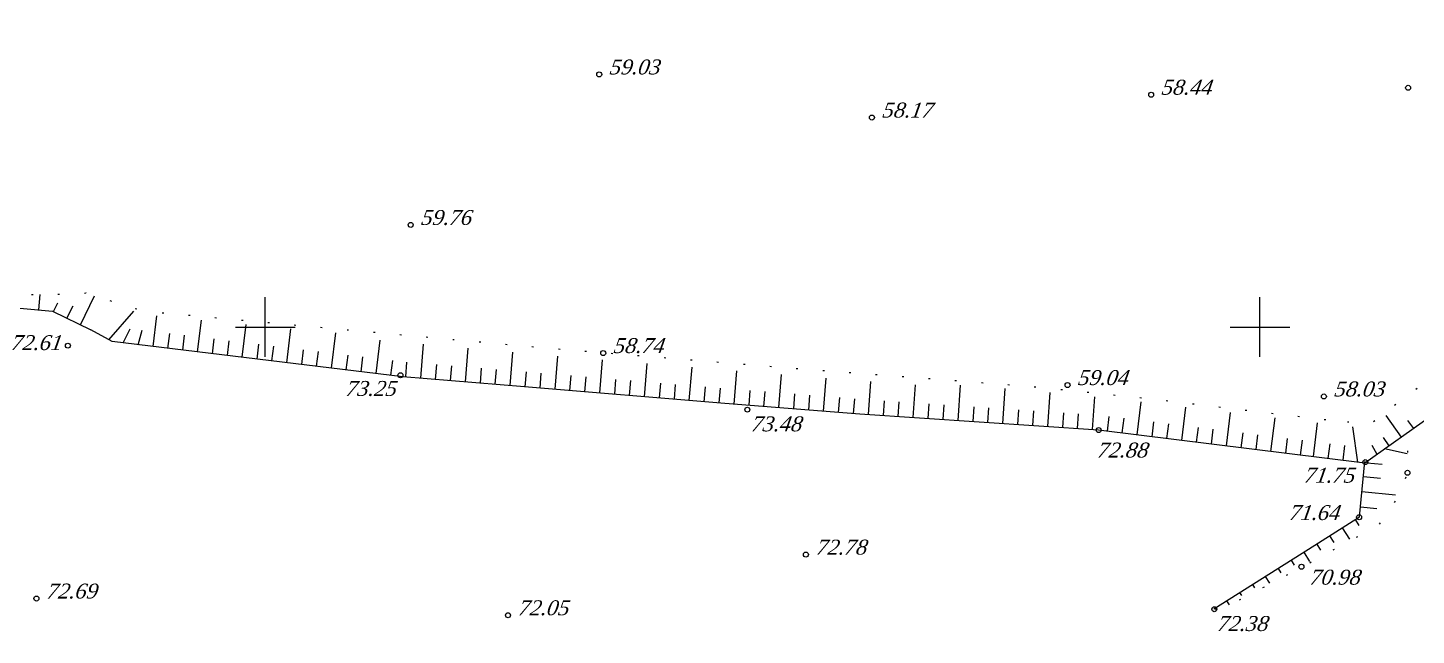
# Model space of a CAD drawing. Header units: millimetres. Extents: x 1400 to 7029, y -1119 to 1612.
# Drawn here: x 3116.3 to 3200.1, y 1274.2 to 1310.9 of the extents above; entities that cross this region are included whole.
import ezdxf

# ---------------------------------------------------------------- set-up
doc = ezdxf.new("R2010")
doc.units = ezdxf.units.MM
doc.linetypes.add('ADOT1', pattern=[1.6, 0.1, -1.5])
for name, color, linetype in [('01_Горизонт_58', 7, 'Continuous'), ('01_Горизонт_72', 7, 'Continuous'), ('02_Горизонт_100', 7, 'Continuous'), ('02_Горизонт_112', 7, 'Continuous'), ('кресты', 7, 'Continuous')]:
    doc.layers.add(name, color=color, linetype=linetype)
doc.styles.add('universw', font='timesi.ttf', dxfattribs={"oblique": 10})

msp = doc.modelspace()

# ---------------------------------------------------------------- linework, layer by layer
at = {"layer": '01_Горизонт_58', "linetype": 'Continuous'}
for p, q in [((3116.9928, 1293.8672), (3117.0752, 1294.795)), ((3119.4988, 1292.9709), (3120.3569, 1294.7224))]:
    msp.add_line(p, q, dxfattribs=at)
at = {"layer": '01_Горизонт_58', "color": 250, "linetype": 'Continuous'}
for p, q in [((3117.8824, 1293.7628), (3118.1413, 1294.2913)), ((3118.6906, 1293.3669), (3119.0588, 1294.1184))]:
    msp.add_line(p, q, dxfattribs=at)
at = {"layer": '01_Горизонт_58', "color": 0, "linetype": 'Continuous'}
for p, q in [((3121.2173, 1292.0638), (3122.7195, 1293.797)), ((3123.8815, 1291.6582), (3124.1045, 1293.5027)), ((3126.5717, 1291.333), (3126.8028, 1293.2447)), ((3122.0881, 1291.8751), (3122.4966, 1292.7322)), ((3122.9848, 1291.7667), (3123.2258, 1292.6441)), ((3124.7782, 1291.5498), (3124.8863, 1292.4433)), ((3125.6749, 1291.4414), (3125.783, 1292.3349)), ((3129.2618, 1291.0077), (3129.5012, 1292.9874)), ((3131.9519, 1290.6824), (3132.1998, 1292.7324)), ((3134.642, 1290.3572), (3134.8984, 1292.4774)), ((3127.4684, 1291.2245), (3127.5764, 1292.118)), ((3128.3651, 1291.1161), (3128.4731, 1292.0096)), ((3130.1585, 1290.8993), (3130.2665, 1291.7928)), ((3131.0552, 1290.7909), (3131.1632, 1291.6844)), ((3132.8486, 1290.574), (3132.9567, 1291.4675)), ((3137.3322, 1290.0319), (3137.576, 1292.0488)), ((3140.0265, 1289.7479), (3140.1953, 1291.8088)), ((3142.7272, 1289.5266), (3142.8939, 1291.5616)), ((3133.7453, 1290.4656), (3133.8534, 1291.3591)), ((3135.5388, 1290.2488), (3135.6468, 1291.1422)), ((3136.4355, 1290.1403), (3136.5435, 1291.0338)), ((3138.2289, 1289.9235), (3138.3369, 1290.817)), ((3139.1263, 1289.8217), (3139.1998, 1290.7186)), ((3145.4278, 1289.3053), (3145.5925, 1291.3145)), ((3148.1283, 1289.0815), (3148.2944, 1291.0758)), ((3150.8287, 1288.8566), (3150.9951, 1290.8546)), ((3153.529, 1288.6317), (3153.6958, 1290.6333)), ((3140.9267, 1289.6741), (3141.0002, 1290.5711)), ((3141.8269, 1289.6004), (3141.9004, 1290.4974)), ((3143.6274, 1289.4528), (3143.7009, 1290.3498)), ((3144.5276, 1289.3791), (3144.6011, 1290.2761)), ((3146.328, 1289.2315), (3146.4028, 1290.1284)), ((3147.2282, 1289.1565), (3147.3029, 1290.0534)), ((3149.0284, 1289.0066), (3149.1031, 1289.9035)), ((3149.9285, 1288.9316), (3150.0032, 1289.8285)), ((3156.2294, 1288.4067), (3156.3964, 1290.412)), ((3158.93, 1288.1843), (3159.0881, 1290.1914)), ((3161.6313, 1287.9714), (3161.7888, 1289.9701)), ((3164.3327, 1287.7586), (3164.4904, 1289.7604)), ((3151.7288, 1288.7816), (3151.8035, 1289.6785)), ((3152.6289, 1288.7066), (3152.7036, 1289.6035)), ((3154.4292, 1288.5567), (3154.5039, 1289.4536)), ((3155.3293, 1288.4817), (3155.404, 1289.3786)), ((3157.1295, 1288.3317), (3157.2042, 1289.2286)), ((3158.0296, 1288.2568), (3158.1044, 1289.1537)), ((3159.8304, 1288.1133), (3159.9011, 1289.0106)), ((3160.7309, 1288.0424), (3160.8016, 1288.9396)), ((3167.0345, 1287.5519), (3167.1689, 1289.5558)), ((3169.7381, 1287.3706), (3169.8709, 1289.3493)), ((3172.4418, 1287.1892), (3172.585, 1289.3247)), ((3175.1454, 1287.0078), (3175.2871, 1289.1207)), ((3162.5318, 1287.9005), (3162.6025, 1288.7977)), ((3163.4322, 1287.8296), (3163.5029, 1288.7268)), ((3165.2331, 1287.6877), (3165.3038, 1288.5849)), ((3166.1336, 1287.6167), (3166.2043, 1288.5139)), ((3167.9357, 1287.4915), (3167.9959, 1288.3894)), ((3168.8369, 1287.431), (3168.8971, 1288.329)), ((3170.6393, 1287.3101), (3170.6996, 1288.2081)), ((3171.5405, 1287.2496), (3171.6008, 1288.1476)), ((3177.849, 1286.8265), (3177.9872, 1288.8852)), ((3180.5527, 1286.6451), (3180.6851, 1288.6183)), ((3183.2438, 1286.3323), (3183.4911, 1288.3271)), ((3173.343, 1287.1287), (3173.4032, 1288.0267)), ((3174.2442, 1287.0683), (3174.3044, 1287.9663)), ((3176.0466, 1286.9474), (3176.1069, 1287.8454)), ((3176.9478, 1286.8869), (3177.0081, 1287.7849)), ((3178.7503, 1286.766), (3178.8105, 1287.664)), ((3179.6515, 1286.7056), (3179.7117, 1287.6035)), ((3181.451, 1286.5546), (3181.5618, 1287.4478)), ((3182.3474, 1286.4435), (3182.4582, 1287.3369)), ((3185.9329, 1285.9989), (3186.1823, 1288.0101)), ((3188.6221, 1285.6655), (3188.8727, 1287.6874)), ((3191.3112, 1285.3321), (3191.5632, 1287.3647)), ((3199.1876, 1286.1953), (3198.271, 1287.4916)), ((3184.1402, 1286.2212), (3184.251, 1287.1149)), ((3185.0365, 1286.1101), (3185.1474, 1287.0039)), ((3186.8293, 1285.8878), (3186.9402, 1286.7819)), ((3187.7257, 1285.7766), (3187.8366, 1286.671)), ((3189.5184, 1285.5544), (3189.6294, 1286.449)), ((3193.8764, 1285.0244), (3194.1284, 1287.057)), ((3196.5466, 1284.6754), (3196.2559, 1286.8248)), ((3199.9244, 1286.7163), (3199.578, 1287.2062)), ((3190.4148, 1285.4432), (3190.5257, 1286.338)), ((3192.2076, 1285.221), (3192.3185, 1286.116)), ((3193.1039, 1285.1098), (3193.2149, 1286.0051)), ((3194.7728, 1284.9133), (3194.8825, 1285.7986)), ((3195.6691, 1284.8021), (3195.7789, 1285.6876)), ((3197.7139, 1285.1534), (3197.4281, 1285.6862)), ((3198.4507, 1285.6744), (3198.1043, 1286.1643)), ((3198.1638, 1285.5087), (3199.5255, 1285.2036)), ((3197.1009, 1284.6475), (3198.027, 1284.5549)), ((3196.8883, 1283.8199), (3197.9252, 1283.7162)), ((3196.797, 1282.908), (3198.8247, 1282.7051)), ((3196.7058, 1281.996), (3197.7043, 1281.8962)), ((3195.6178, 1280.7288), (3196.0577, 1280.0397)), ((3196.3903, 1281.222), (3196.6155, 1280.8692)), ((3194.0728, 1279.7425), (3194.3016, 1279.3842)), ((3194.8453, 1280.2357), (3195.0972, 1279.8412)), ((3193.2989, 1279.2516), (3193.6479, 1278.6952)), ((3191.7461, 1278.2777), (3191.9128, 1278.0119)), ((3192.5225, 1278.7646), (3192.7081, 1278.4688)), ((3190.1933, 1277.3038), (3190.3222, 1277.0982)), ((3190.9697, 1277.7908), (3191.2243, 1277.3849)), ((3189.4169, 1276.8169), (3189.5269, 1276.6414)), ((3188.6405, 1276.3299), (3188.7959, 1276.0821))]:
    msp.add_line(p, q, dxfattribs=at)
at = {"layer": '01_Горизонт_58', "color": 0, "linetype": 'ADOT1', "flags": 128}
for points in [[(3134.6338, 1418.3724), (3133.5838, 1417.7084), (3130.9727, 1416.6323), (3128.1462, 1415.7446), (3124.5773, 1414.7433), (3121.0392, 1413.7507), (3118.6566, 1413.0929), (3116.8068, 1412.5821), (3115.0742, 1412.1481), (3114.2609, 1411.9444), (3113.9686, 1411.83), (3113.8217, 1411.156), (3112.8507, 1405.4628), (3112.4391, 1402.3957), (3112.039, 1398.9321), (3111.3903, 1394.6758), (3111.2417, 1392.2325), (3111.0208, 1388.1012), (3110.8509, 1384.9232), (3110.8123, 1381.7499), (3110.8793, 1379.8566), (3110.9484, 1377.903), (3110.9761, 1376.9301), (3110.7403, 1374.8351), (3110.4373, 1371.2861), (3110.1189, 1366.8773), (3109.9378, 1364.3688), (3109.9141, 1361.5928), (3109.8553, 1360.0062), (3109.7963, 1358.4162), (3109.6909, 1357.0493), (3109.177, 1355.2297), (3108.6495, 1352.5713), (3108.2771, 1350.6948), (3108.0443, 1347.9557), (3107.8476, 1345.6398), (3107.7375, 1343.4458), (3107.835, 1342.6987), (3108.3118, 1341.3018), (3108.5961, 1340.1913), (3108.6533, 1339.3537), (3108.7317, 1338.2047), (3108.6786, 1336.2065), (3108.6303, 1334.3901), (3108.6408, 1332.6266), (3108.5697, 1332.0291), (3108.4927, 1331.3823), (3108.4611, 1330.5118), (3108.2897, 1328.8883), (3108.105, 1327.4576), (3107.8713, 1325.9478), (3107.6171, 1324.8331), (3107.2803, 1323.922), (3106.8171, 1323.0905), (3105.8453, 1321.8864), (3104.3713, 1320.7241), (3103.5956, 1320.0454), (3103.2287, 1319.0518), (3103.0111, 1317.5644), (3102.7893, 1315.7319), (3102.5151, 1312.9826), (3102.3018, 1311.1574), (3102.0683, 1309.1292), (3101.8054, 1307.0379), (3101.596, 1304.399), (3101.3541, 1302.3453), (3101.1874, 1300.9392), (3101.0654, 1300.3395), (3101.0286, 1299.3045), (3100.9971, 1297.9193), (3100.9092, 1297.1163), (3101.0062, 1296.6479), (3101.4186, 1296.2182), (3102.2706, 1296.0154), (3104.3264, 1295.8195), (3108.1732, 1295.3242), (3110.4402, 1295.0748), (3112.7542, 1294.8202), (3114.5648, 1294.6737), (3116.5038, 1294.7954), (3117.8805, 1294.7944), (3119.8253, 1294.8893), (3123.36, 1293.7791)], [(3218.4054, 1308.7046), (3216.9244, 1305.9994), (3213.7648, 1300.7765), (3212.6202, 1299.1631), (3204.6749, 1292.5807), (3197.4075, 1287.0567), (3195.0753, 1287.1288)], [(3194.6271, 1287.2277), (3183.8971, 1288.5099), (3176.652, 1289.2524), (3162.4035, 1290.3411), (3147.4196, 1291.5689), (3128.8853, 1293.2662), (3123.36, 1293.7791)], [(3187.939, 1275.828), (3188.5184, 1275.8993), (3193.1898, 1278.3604), (3197.8536, 1280.9231), (3199.04, 1282.6566), (3199.5648, 1284.025), (3199.5876, 1286.3743)]]:
    msp.add_lwpolyline(points, dxfattribs=at)
at = {"layer": '01_Горизонт_58', "color": 0, "linetype": 'Continuous', "flags": 128}
for points in [[(3218.5669, 1308.6514), (3218.1976, 1307.5439), (3215.7853, 1301.7632), (3213.6083, 1297.0223), (3201.0475, 1287.5104), (3196.9771, 1284.6324)], [(3196.9771, 1284.6324), (3180.9193, 1286.6205), (3166.5071, 1287.5873), (3158.3726, 1288.2282), (3146.2882, 1289.2348), (3138.9552, 1289.8357), (3121.4118, 1291.9568), (3120.1296, 1292.6618)], [(3187.8641, 1275.843), (3193.5793, 1279.4274), (3196.6446, 1281.3844), (3196.9795, 1284.7318)]]:
    msp.add_lwpolyline(points, dxfattribs=at)
at = {"layer": '01_Горизонт_58', "linetype": 'Continuous', "flags": 128}
msp.add_lwpolyline([(3115.8538, 1293.9684), (3117.8191, 1293.7939), (3120.1296, 1292.6618)], dxfattribs=at)
at = {"layer": '01_Горизонт_58', "color": 7, "linetype": 'Continuous'}
for centre in [(3150.7933, 1308.0705), (3199.5853, 1307.2635), (3184.0873, 1306.8465), (3167.2453, 1305.4695), (3139.4233, 1298.9925), (3118.7443, 1291.7115), (3151.0363, 1291.2645), (3138.8053, 1289.9265), (3179.0443, 1289.3355), (3194.5063, 1288.6485), (3159.7303, 1287.8505), (3180.9193, 1286.6205), (3197.0053, 1284.6855), (3199.5493, 1284.0435), (3196.6333, 1281.3615), (3193.1533, 1278.3765), (3187.8973, 1275.8145)]:
    msp.add_circle(centre, 0.15, dxfattribs=at)
at = {"layer": '01_Горизонт_72', "color": 7, "linetype": 'Continuous'}
for centre in [(3163.2613, 1279.1085), (3116.8483, 1276.4595), (3145.2943, 1275.4515)]:
    msp.add_circle(centre, 0.15, dxfattribs=at)
at = {"layer": '02_Горизонт_100', "color": 0, "linetype": 'Continuous', "flags": 128}
msp.add_lwpolyline([(3211.7925, 1256.43, -0.0000069), (3208.3368, 1255.2929, 0.0000317)], format="xyb", dxfattribs=at)
at = {"layer": '02_Горизонт_112', "color": 0, "linetype": 'Continuous', "flags": 128}
msp.add_lwpolyline([(3211.7925, 1256.43, -0.0000069), (3208.3368, 1255.2929, 0.0000317)], format="xyb", dxfattribs=at)
at = {"layer": 'кресты', "color": 3, "linetype": 'Continuous'}
for p, q in [((3130.6513, 1291.0275), (3130.6513, 1294.6275)), ((3190.6513, 1291.0275), (3190.6513, 1294.6275)), ((3128.8513, 1292.8275), (3132.4513, 1292.8275)), ((3188.8513, 1292.8275), (3192.4513, 1292.8275))]:
    msp.add_line(p, q, dxfattribs=at)

# ---------------------------------------------------------------- texts
at = {"layer": '01_Горизонт_58', "color": 7, "linetype": 'Continuous', "style": 'universw', "oblique": 10}
for s, p in [('59.03', (3151.3933, 1308.0705)), ('58.44', (3184.6873, 1306.8465)), ('58.17', (3167.8453, 1305.4695)), ('59.76', (3140.0233, 1298.9925)), ('58.74', (3151.6363, 1291.2645)), ('59.04', (3179.6443, 1289.3355)), ('73.25', (3135.4879, 1288.6806)), ('58.03', (3195.1063, 1288.6485)), ('73.48', (3159.942, 1286.5437)), ('72.88', (3180.8168, 1284.9636)), ('71.75', (3193.2944, 1283.4473)), ('71.64', (3192.3946, 1281.1929)), ('70.98', (3193.6317, 1277.296)), ('72.38', (3188.0585, 1274.5008))]:
    msp.add_text(s, height=0.9, dxfattribs=at).set_placement(p)
at = {"layer": '01_Горизонт_72', "color": 7, "linetype": 'Continuous', "style": 'universw', "oblique": 10}
for s, p in [('72.61', (3115.2989, 1291.4446)), ('72.78', (3163.8613, 1279.1085)), ('72.69', (3117.4483, 1276.4595)), ('72.05', (3145.8943, 1275.4515))]:
    msp.add_text(s, height=0.9, dxfattribs=at).set_placement(p)

doc.saveas('drawing.dxf')
